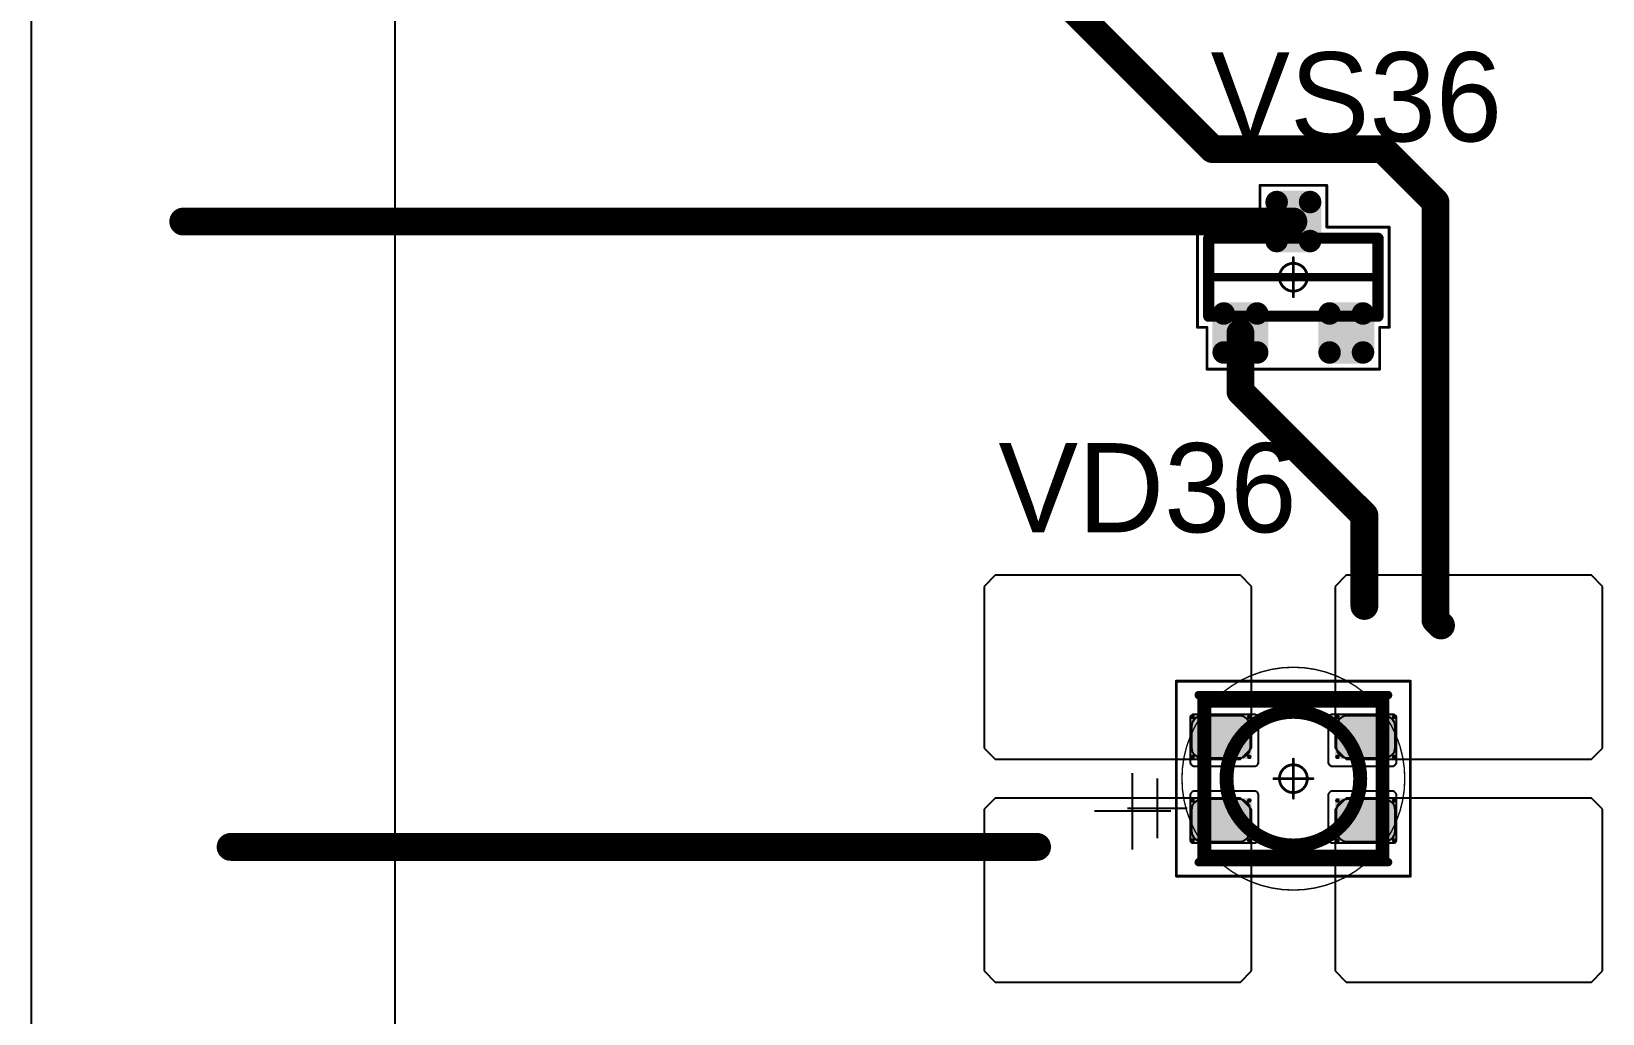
# Model space of a CAD drawing. Header units: millimetres. Extents: x 0 to 400, y 0 to 514.
# Drawn here: x 77.35 to 105.55, y 428.28 to 445.91 of the extents above; entities that cross this region are included whole.
import ezdxf

# ---------------------------------------------------------------- set-up
doc = ezdxf.new("R2010")
doc.units = ezdxf.units.MM
for name, color, linetype in [('Mechanical13', 56, 'Continuous'), ('Mechanical15', 56, 'Continuous'), ('Mechanical2', 216, 'Continuous'), ('TopLayer', 1, 'Continuous'), ('TopOverlay', 2, 'Continuous'), ('TopPaste', 8, 'Continuous'), ('TopSolder', 216, 'Continuous')]:
    doc.layers.add(name, color=color, linetype=linetype)

# ---------------------------------------------------------------- blocks, each defined once
blk = doc.blocks.new('SOT23_146')
at = {"layer": 'Mechanical13', "const_width": 0.2}
for points in [[(-0.7, 1.52), (0.7, 1.52)], [(-0.7, 1.52), (-0.7, -1.52)], [(0.7, 1.52), (0.7, -1.52)], [(-0.7, -1.52), (0.7, -1.52)]]:
    blk.add_lwpolyline(points, dxfattribs=at)
at = {"layer": 'Mechanical13', "const_width": 0.1}
for points in [[(-0.75, 1.52, 1), (-0.65, 1.52, 1)], [(-0.75, 1.52, 1), (-0.65, 1.52, 1)], [(0.65, 1.52, 1), (0.75, 1.52, 1)], [(0.65, 1.52, 1), (0.75, 1.52, 1)], [(-0.75, -1.52, 1), (-0.65, -1.52, 1)], [(-0.75, -1.52, 1), (-0.65, -1.52, 1)], [(0.65, -1.52, 1), (0.75, -1.52, 1)], [(0.65, -1.52, 1), (0.75, -1.52, 1)]]:
    blk.add_lwpolyline(points, format="xyb", close=True, dxfattribs=at)
at = {"layer": 'Mechanical15', "const_width": 0.05}
for points in [[(-0.9, 1.72), (-0.9, 1.55)], [(-0.9, 1.72), (0.9, 1.72)], [(0.9, 1.72), (0.9, 0.6)], [(-1.65, 1.55), (-1.65, -1.55)], [(-1.65, 1.55), (-0.9, 1.55)], [(0.9, 0.6), (1.65, 0.6)], [(1.65, 0.6), (1.65, -0.6)], [(0, 0.35), (0, -0.35)], [(-0.35, 0), (0.35, 0)], [(0.9, -0.6), (1.65, -0.6)], [(0.9, -0.6), (0.9, -1.72)], [(-1.65, -1.55), (-0.9, -1.55)], [(-0.9, -1.55), (-0.9, -1.72)], [(-0.9, -1.72), (0.9, -1.72)]]:
    blk.add_lwpolyline(points, dxfattribs=at)
at = {"layer": 'Mechanical15'}
for points, const_width in [([(-0.913, 1.72, 1), (-0.888, 1.72, 1)], 0.025), ([(-0.913, 1.72, 1), (-0.888, 1.72, 1)], 0.025), ([(0.888, 1.72, 1), (0.913, 1.72, 1)], 0.025), ([(0.888, 1.72, 1), (0.913, 1.72, 1)], 0.025), ([(-1.662, 1.55, 1), (-1.637, 1.55, 1)], 0.025), ([(-1.662, 1.55, 1), (-1.637, 1.55, 1)], 0.025), ([(-0.913, 1.55, 1), (-0.888, 1.55, 1)], 0.025), ([(-0.913, 1.55, 1), (-0.888, 1.55, 1)], 0.025), ([(0.888, 0.6, 1), (0.913, 0.6, 1)], 0.025), ([(0.888, 0.6, 1), (0.913, 0.6, 1)], 0.025), ([(1.637, 0.6, 1), (1.662, 0.6, 1)], 0.025), ([(1.637, 0.6, 1), (1.662, 0.6, 1)], 0.025), ([(-0.012, 0.35, 1), (0.012, 0.35, 1)], 0.025), ([(-0.362, 0, 1), (-0.337, 0, 1)], 0.025), ([(0.25, 0, 1), (-0.25, 0, 1)], 0.05), ([(-0.262, 0, 1), (-0.238, 0, 1)], 0.025), ([(0.238, 0, 1), (0.262, 0, 1)], 0.025), ([(0.337, 0, 1), (0.362, 0, 1)], 0.025), ([(-0.012, -0.35, 1), (0.012, -0.35, 1)], 0.025), ([(0.888, -0.6, 1), (0.913, -0.6, 1)], 0.025), ([(0.888, -0.6, 1), (0.913, -0.6, 1)], 0.025), ([(1.637, -0.6, 1), (1.662, -0.6, 1)], 0.025), ([(1.637, -0.6, 1), (1.662, -0.6, 1)], 0.025), ([(-1.662, -1.55, 1), (-1.637, -1.55, 1)], 0.025), ([(-1.662, -1.55, 1), (-1.637, -1.55, 1)], 0.025), ([(-0.913, -1.55, 1), (-0.888, -1.55, 1)], 0.025), ([(-0.913, -1.55, 1), (-0.888, -1.55, 1)], 0.025), ([(-0.913, -1.72, 1), (-0.888, -1.72, 1)], 0.025), ([(-0.913, -1.72, 1), (-0.888, -1.72, 1)], 0.025), ([(0.888, -1.72, 1), (0.913, -1.72, 1)], 0.025), ([(0.888, -1.72, 1), (0.913, -1.72, 1)], 0.025)]:
    blk.add_lwpolyline(points, format="xyb", close=True, dxfattribs=dict(at, const_width=const_width))
at = {"layer": 'TopLayer', "const_width": 0.1}
for points in [[(-1.4, 1.25, 1), (-1.3, 1.25, 1)], [(-0.7, 1.25, 1), (-0.6, 1.25, 1)], [(-1.4, 0.65, 1), (-1.3, 0.65, 1)], [(-0.7, 0.65, 1), (-0.6, 0.65, 1)], [(0.6, 0.3, 1), (0.7, 0.3, 1)], [(1.3, 0.3, 1), (1.4, 0.3, 1)], [(0.6, -0.3, 1), (0.7, -0.3, 1)], [(1.3, -0.3, 1), (1.4, -0.3, 1)], [(-1.4, -0.65, 1), (-1.3, -0.65, 1)], [(-0.7, -0.65, 1), (-0.6, -0.65, 1)], [(-1.4, -1.25, 1), (-1.3, -1.25, 1)], [(-0.7, -1.25, 1), (-0.6, -1.25, 1)]]:
    blk.add_lwpolyline(points, format="xyb", close=True, dxfattribs=at)
at = {"layer": 'TopLayer'}
for points in [[(-1.45, 1.25), (-1.45, 0.65), (-0.55, 1.25), (-0.55, 0.65)], [(-1.35, 1.35), (-1.35, 0.55), (-0.65, 1.35), (-0.65, 0.55)], [(0.55, 0.3), (0.55, -0.3), (1.45, 0.3), (1.45, -0.3)], [(0.65, 0.4), (0.65, -0.4), (1.35, 0.4), (1.35, -0.4)], [(-1.35, -0.55), (-1.35, -1.35), (-0.65, -0.55), (-0.65, -1.35)], [(-1.45, -0.65), (-1.45, -1.25), (-0.55, -0.65), (-0.55, -1.25)]]:
    blk.add_solid(points, dxfattribs=at)
at = {"layer": 'TopOverlay', "const_width": 0.15}
blk.add_lwpolyline([(0, 1.5), (0, -1.5)], dxfattribs=at)
at = {"layer": 'TopOverlay', "const_width": 0.075}
for points in [[(-0.038, 1.5, 1), (0.038, 1.5, 1)], [(-0.038, -1.5, 1), (0.038, -1.5, 1)]]:
    blk.add_lwpolyline(points, format="xyb", close=True, dxfattribs=at)
at = {"layer": 'TopPaste', "const_width": 0.075}
for points in [[(-1.387, 1.25, 1), (-1.313, 1.25, 1)], [(-0.687, 1.25, 1), (-0.613, 1.25, 1)], [(-1.387, 0.65, 1), (-1.313, 0.65, 1)], [(-0.687, 0.65, 1), (-0.613, 0.65, 1)], [(0.613, 0.3, 1), (0.687, 0.3, 1)], [(1.313, 0.3, 1), (1.387, 0.3, 1)], [(0.613, -0.3, 1), (0.687, -0.3, 1)], [(1.313, -0.3, 1), (1.387, -0.3, 1)], [(-1.387, -0.65, 1), (-1.313, -0.65, 1)], [(-0.687, -0.65, 1), (-0.613, -0.65, 1)], [(-1.387, -1.25, 1), (-1.313, -1.25, 1)], [(-0.687, -1.25, 1), (-0.613, -1.25, 1)]]:
    blk.add_lwpolyline(points, format="xyb", close=True, dxfattribs=at)
at = {"layer": 'TopPaste'}
for points in [[(-1.425, 1.25), (-1.425, 0.65), (-0.575, 1.25), (-0.575, 0.65)], [(-1.35, 1.325), (-1.35, 0.575), (-0.65, 1.325), (-0.65, 0.575)], [(0.575, 0.3), (0.575, -0.3), (1.425, 0.3), (1.425, -0.3)], [(0.65, 0.375), (0.65, -0.375), (1.35, 0.375), (1.35, -0.375)], [(-1.425, -0.65), (-1.425, -1.25), (-0.575, -0.65), (-0.575, -1.25)], [(-1.35, -0.575), (-1.35, -1.325), (-0.65, -0.575), (-0.65, -1.325)]]:
    blk.add_solid(points, dxfattribs=at)
at = {"layer": 'TopSolder', "const_width": 0.202}
for points in [[(-1.451, 1.25, 1), (-1.249, 1.25, 1)], [(-0.751, 1.25, 1), (-0.549, 1.25, 1)], [(-1.451, 0.65, 1), (-1.249, 0.65, 1)], [(-0.751, 0.65, 1), (-0.549, 0.65, 1)], [(0.549, 0.3, 1), (0.751, 0.3, 1)], [(1.249, 0.3, 1), (1.451, 0.3, 1)], [(0.549, -0.3, 1), (0.751, -0.3, 1)], [(1.249, -0.3, 1), (1.451, -0.3, 1)], [(-1.451, -0.65, 1), (-1.249, -0.65, 1)], [(-0.751, -0.65, 1), (-0.549, -0.65, 1)], [(-1.451, -1.25, 1), (-1.249, -1.25, 1)], [(-0.751, -1.25, 1), (-0.549, -1.25, 1)]]:
    blk.add_lwpolyline(points, format="xyb", close=True, dxfattribs=at)
at = {"layer": 'TopSolder'}
for points in [[(-1.35, 1.452), (-1.35, 0.448), (-0.65, 1.452), (-0.65, 0.448)], [(-1.552, 1.25), (-1.552, 0.65), (-0.448, 1.25), (-0.448, 0.65)], [(0.448, 0.3), (0.448, -0.3), (1.552, 0.3), (1.552, -0.3)], [(0.65, 0.502), (0.65, -0.502), (1.35, 0.502), (1.35, -0.502)], [(-1.35, -0.448), (-1.35, -1.452), (-0.65, -0.448), (-0.65, -1.452)], [(-1.552, -0.65), (-1.552, -1.25), (-0.448, -0.65), (-0.448, -1.25)]]:
    blk.add_solid(points, dxfattribs=at)
blk = doc.blocks.new('E65F_319')
at = {"layer": 'Mechanical13'}
for p, q in [((2.441, 1.071), (2.441, 0)), ((1.905, 0.536), (2.976, 0.536))]:
    blk.add_line(p, q, dxfattribs=at)
at = {"layer": 'Mechanical13', "const_width": 0.25}
for points in [[(-1.6, 1.4), (-1.6, -1.4)], [(1.6, 1.4), (-1.6, 1.4)], [(1.6, 1.4), (1.6, -1.4)], [(1.6, -1.4), (-1.6, -1.4)]]:
    blk.add_lwpolyline(points, dxfattribs=at)
at = {"layer": 'Mechanical13'}
for points, const_width in [([(-1.663, 1.4, 1), (-1.538, 1.4, 1)], 0.125), ([(-1.663, 1.4, 1), (-1.538, 1.4, 1)], 0.125), ([(1.537, 1.4, 1), (1.662, 1.4, 1)], 0.125), ([(1.537, 1.4, 1), (1.662, 1.4, 1)], 0.125), ([(1.2, 0, 1), (-1.2, 0, 1)], 0.25), ([(-1.263, 0, 1), (-1.138, 0, 1)], 0.125), ([(1.137, 0, 1), (1.262, 0, 1)], 0.125), ([(-1.663, -1.4, 1), (-1.538, -1.4, 1)], 0.125), ([(-1.663, -1.4, 1), (-1.538, -1.4, 1)], 0.125), ([(1.537, -1.4, 1), (1.662, -1.4, 1)], 0.125), ([(1.537, -1.4, 1), (1.662, -1.4, 1)], 0.125)]:
    blk.add_lwpolyline(points, format="xyb", close=True, dxfattribs=dict(at, const_width=const_width))
at = {"layer": 'Mechanical15', "const_width": 0.05}
for points in [[(2.1, 1.75), (-2.1, 1.75)], [(-2.1, 1.75), (-2.1, -1.75)], [(2.1, 1.75), (2.1, -1.75)], [(0, 0.35), (0, -0.35)], [(0, 0.35), (0, -0.35)], [(0.35, 0), (-0.35, 0)], [(0.35, 0), (-0.35, 0)], [(2.1, -1.75), (-2.1, -1.75)]]:
    blk.add_lwpolyline(points, dxfattribs=at)
at = {"layer": 'Mechanical15'}
for points, const_width in [([(-2.113, 1.75, 1), (-2.088, 1.75, 1)], 0.025), ([(-2.113, 1.75, 1), (-2.088, 1.75, 1)], 0.025), ([(2.087, 1.75, 1), (2.112, 1.75, 1)], 0.025), ([(2.087, 1.75, 1), (2.112, 1.75, 1)], 0.025), ([(-0.013, 0.35, 1), (0.012, 0.35, 1)], 0.025), ([(-0.013, 0.35, 1), (0.012, 0.35, 1)], 0.025), ([(-0.363, 0, 1), (-0.338, 0, 1)], 0.025), ([(-0.363, 0, 1), (-0.338, 0, 1)], 0.025), ([(0.25, 0, 1), (-0.25, 0, 1)], 0.05), ([(0.25, 0, 1), (-0.25, 0, 1)], 0.05), ([(-0.263, 0, 1), (-0.238, 0, 1)], 0.025), ([(-0.263, 0, 1), (-0.238, 0, 1)], 0.025), ([(0.237, 0, 1), (0.262, 0, 1)], 0.025), ([(0.237, 0, 1), (0.262, 0, 1)], 0.025), ([(0.337, 0, 1), (0.362, 0, 1)], 0.025), ([(0.337, 0, 1), (0.362, 0, 1)], 0.025), ([(-0.013, -0.35, 1), (0.012, -0.35, 1)], 0.025), ([(-0.013, -0.35, 1), (0.012, -0.35, 1)], 0.025), ([(-2.113, -1.75, 1), (-2.088, -1.75, 1)], 0.025), ([(-2.113, -1.75, 1), (-2.088, -1.75, 1)], 0.025), ([(2.087, -1.75, 1), (2.112, -1.75, 1)], 0.025), ([(2.087, -1.75, 1), (2.112, -1.75, 1)], 0.025)]:
    blk.add_lwpolyline(points, format="xyb", close=True, dxfattribs=dict(at, const_width=const_width))
at = {"layer": 'TopLayer'}
for p, q in [((-5.35, 3.65), (-5.55, 3.45)), ((-5.55, 3.45), (-5.55, 3.45)), ((-5.55, 3.45), (-5.55, 0.55)), ((-0.95, 3.65), (-5.35, 3.65)), ((-5.35, 3.65), (-5.35, 3.65)), ((-0.75, 3.45), (-0.95, 3.65)), ((-0.75, 0.55), (-0.75, 3.45)), ((0.95, 3.65), (0.75, 3.45)), ((0.75, 3.45), (0.75, 3.45)), ((0.75, 3.45), (0.75, 0.55)), ((5.35, 3.65), (0.95, 3.65)), ((0.95, 3.65), (0.95, 3.65)), ((5.55, 3.45), (5.35, 3.65)), ((5.55, 0.55), (5.55, 3.45)), ((-5.55, 0.55), (-5.35, 0.35)), ((-5.35, 0.35), (-0.95, 0.35)), ((-0.95, 0.35), (-0.75, 0.55)), ((0.75, 0.55), (0.95, 0.35)), ((0.95, 0.35), (5.35, 0.35)), ((5.35, 0.35), (5.55, 0.55)), ((-5.35, -0.35), (-5.55, -0.55)), ((-5.55, -0.55), (-5.55, -0.55)), ((-5.55, -0.55), (-5.55, -3.45)), ((-0.95, -0.35), (-5.35, -0.35)), ((-5.35, -0.35), (-5.35, -0.35)), ((-0.75, -0.55), (-0.95, -0.35)), ((-0.75, -3.45), (-0.75, -0.55)), ((0.95, -0.35), (0.75, -0.55)), ((0.75, -0.55), (0.75, -0.55)), ((0.75, -0.55), (0.75, -3.45)), ((5.35, -0.35), (0.95, -0.35)), ((0.95, -0.35), (0.95, -0.35)), ((5.55, -0.55), (5.35, -0.35)), ((5.55, -3.45), (5.55, -0.55)), ((-5.55, -3.45), (-5.35, -3.65)), ((-5.35, -3.65), (-0.95, -3.65)), ((-0.95, -3.65), (-0.75, -3.45)), ((0.75, -3.45), (0.95, -3.65)), ((0.95, -3.65), (5.35, -3.65)), ((5.35, -3.65), (5.55, -3.45))]:
    blk.add_line(p, q, dxfattribs=at)
at = {"layer": 'TopLayer', "const_width": 0.04}
for points in [[(-1.83, 1.11, 1), (-1.79, 1.11, 1)], [(-0.81, 1.11, 1), (-0.77, 1.11, 1)], [(0.77, 1.11, 1), (0.81, 1.11, 1)], [(1.79, 1.11, 1), (1.83, 1.11, 1)], [(-1.83, 0.39, 1), (-1.79, 0.39, 1)], [(-0.81, 0.39, 1), (-0.77, 0.39, 1)], [(0.77, 0.39, 1), (0.81, 0.39, 1)], [(1.79, 0.39, 1), (1.83, 0.39, 1)], [(-1.83, -0.39, 1), (-1.79, -0.39, 1)], [(-0.81, -0.39, 1), (-0.77, -0.39, 1)], [(0.77, -0.39, 1), (0.81, -0.39, 1)], [(1.79, -0.39, 1), (1.83, -0.39, 1)], [(-1.83, -1.11, 1), (-1.79, -1.11, 1)], [(-0.81, -1.11, 1), (-0.77, -1.11, 1)], [(0.77, -1.11, 1), (0.81, -1.11, 1)], [(1.79, -1.11, 1), (1.83, -1.11, 1)]]:
    blk.add_lwpolyline(points, format="xyb", close=True, dxfattribs=at)
at = {"layer": 'TopLayer'}
for points in [[(-1.81, 1.15), (-1.81, 0.35), (-0.79, 1.15), (-0.79, 0.35)], [(0.79, 1.15), (0.79, 0.35), (1.81, 1.15), (1.81, 0.35)], [(-1.85, 1.11), (-1.85, 0.39), (-0.75, 1.11), (-0.75, 0.39)], [(0.75, 1.11), (0.75, 0.39), (1.85, 1.11), (1.85, 0.39)], [(-1.85, -0.39), (-1.85, -1.11), (-0.75, -0.39), (-0.75, -1.11)], [(-1.81, -0.35), (-1.81, -1.15), (-0.79, -0.35), (-0.79, -1.15)], [(0.75, -0.39), (0.75, -1.11), (1.85, -0.39), (1.85, -1.11)], [(0.79, -0.35), (0.79, -1.15), (1.81, -0.35), (1.81, -1.15)]]:
    blk.add_solid(points, dxfattribs=at)
at = {"layer": 'TopOverlay'}
for p, q in [((2.886, 1.271), (2.886, -0.1)), ((2.2, 0.586), (3.571, 0.586))]:
    blk.add_line(p, q, dxfattribs=at)
at = {"layer": 'TopOverlay', "const_width": 0.15}
for points in [[(1.7, 1.5), (-1.7, 1.5)], [(1.7, -1.5), (-1.7, -1.5)]]:
    blk.add_lwpolyline(points, dxfattribs=at)
at = {"layer": 'TopOverlay', "const_width": 0.075}
for points in [[(-1.738, 1.5, 1), (-1.663, 1.5, 1)], [(1.662, 1.5, 1), (1.737, 1.5, 1)], [(-1.738, -1.5, 1), (-1.663, -1.5, 1)], [(1.662, -1.5, 1), (1.737, -1.5, 1)]]:
    blk.add_lwpolyline(points, format="xyb", close=True, dxfattribs=at)
at = {"layer": 'TopPaste'}
for p, q in [((-1.638, 1.129), (-1.711, 1.114)), ((-0.963, 1.129), (-1.638, 1.129)), ((-0.889, 1.114), (-0.963, 1.129)), ((0.962, 1.129), (0.889, 1.114)), ((1.637, 1.129), (0.962, 1.129)), ((1.711, 1.114), (1.637, 1.129)), ((-1.814, 1.011), (-1.829, 0.938)), ((-1.829, 0.938), (-1.829, 0.563)), ((-1.773, 1.073), (-1.814, 1.011)), ((-1.711, 1.114), (-1.773, 1.073)), ((-0.827, 1.073), (-0.889, 1.114)), ((-0.786, 1.011), (-0.827, 1.073)), ((-0.771, 0.938), (-0.786, 1.011)), ((-0.771, 0.563), (-0.771, 0.938)), ((0.786, 1.011), (0.771, 0.938)), ((0.771, 0.938), (0.771, 0.563)), ((0.827, 1.073), (0.786, 1.011)), ((0.889, 1.114), (0.827, 1.073)), ((1.773, 1.073), (1.711, 1.114)), ((1.814, 1.011), (1.773, 1.073)), ((1.829, 0.938), (1.814, 1.011)), ((1.829, 0.563), (1.829, 0.938)), ((-1.829, 0.563), (-1.814, 0.489)), ((-1.814, 0.489), (-1.773, 0.427)), ((-1.773, 0.427), (-1.711, 0.386)), ((-1.711, 0.386), (-1.638, 0.371)), ((-1.638, 0.371), (-0.963, 0.371)), ((-0.963, 0.371), (-0.889, 0.386)), ((-0.889, 0.386), (-0.827, 0.427)), ((-0.827, 0.427), (-0.786, 0.489)), ((-0.786, 0.489), (-0.771, 0.563)), ((0.771, 0.563), (0.786, 0.489)), ((0.786, 0.489), (0.827, 0.427)), ((0.827, 0.427), (0.889, 0.386)), ((0.889, 0.386), (0.962, 0.371)), ((0.962, 0.371), (1.637, 0.371)), ((1.637, 0.371), (1.711, 0.386)), ((1.711, 0.386), (1.773, 0.427)), ((1.773, 0.427), (1.814, 0.489)), ((1.814, 0.489), (1.829, 0.563)), ((-1.814, -0.489), (-1.829, -0.563)), ((-1.829, -0.563), (-1.829, -0.938)), ((-1.773, -0.427), (-1.814, -0.489)), ((-1.711, -0.386), (-1.773, -0.427)), ((-1.638, -0.371), (-1.711, -0.386)), ((-0.963, -0.371), (-1.638, -0.371)), ((-0.889, -0.386), (-0.963, -0.371)), ((-0.827, -0.427), (-0.889, -0.386)), ((-0.786, -0.489), (-0.827, -0.427)), ((-0.771, -0.563), (-0.786, -0.489)), ((-0.771, -0.938), (-0.771, -0.563)), ((0.786, -0.489), (0.771, -0.563)), ((0.771, -0.563), (0.771, -0.938)), ((0.827, -0.427), (0.786, -0.489)), ((0.889, -0.386), (0.827, -0.427)), ((0.962, -0.371), (0.889, -0.386)), ((1.637, -0.371), (0.962, -0.371)), ((1.711, -0.386), (1.637, -0.371)), ((1.773, -0.427), (1.711, -0.386)), ((1.814, -0.489), (1.773, -0.427)), ((1.829, -0.563), (1.814, -0.489)), ((1.829, -0.938), (1.829, -0.563)), ((-1.829, -0.938), (-1.814, -1.011)), ((-1.814, -1.011), (-1.773, -1.073)), ((-1.773, -1.073), (-1.711, -1.114)), ((-1.711, -1.114), (-1.638, -1.129)), ((-0.963, -1.129), (-0.889, -1.114)), ((-0.889, -1.114), (-0.827, -1.073)), ((-0.827, -1.073), (-0.786, -1.011)), ((-0.786, -1.011), (-0.771, -0.938)), ((0.771, -0.938), (0.786, -1.011)), ((0.786, -1.011), (0.827, -1.073)), ((0.827, -1.073), (0.889, -1.114)), ((0.889, -1.114), (0.962, -1.129)), ((1.637, -1.129), (1.711, -1.114)), ((1.711, -1.114), (1.773, -1.073)), ((1.773, -1.073), (1.814, -1.011)), ((1.814, -1.011), (1.829, -0.938)), ((-1.638, -1.129), (-0.963, -1.129)), ((0.962, -1.129), (1.637, -1.129))]:
    blk.add_line(p, q, dxfattribs=at)
at = {"layer": 'TopSolder'}
for p, q in [((-1.842, 1.129), (-1.85, 1.111)), ((-1.828, 1.143), (-1.842, 1.129)), ((-1.81, 1.151), (-1.828, 1.143)), ((-1.8, 1.151), (-1.81, 1.151)), ((-0.7, 1.151), (-1.8, 1.151)), ((-0.685, 1.151), (-0.7, 1.151)), ((-0.7, 1.151), (-0.7, 1.151)), ((-0.658, 1.139), (-0.685, 1.151)), ((-0.636, 1.118), (-0.658, 1.139)), ((0.657, 1.139), (0.636, 1.118)), ((0.685, 1.151), (0.657, 1.139)), ((0.7, 1.151), (0.685, 1.151)), ((1.8, 1.151), (0.7, 1.151)), ((1.81, 1.151), (1.8, 1.151)), ((1.8, 1.151), (1.8, 1.151)), ((1.828, 1.143), (1.81, 1.151)), ((1.842, 1.129), (1.828, 1.143)), ((1.85, 1.111), (1.842, 1.129)), ((-1.85, 1.111), (-1.85, 1.101)), ((-1.85, 1.101), (-1.85, 1.101)), ((-1.85, 1.101), (-1.85, 0.301)), ((-0.625, 1.09), (-0.636, 1.118)), ((-0.625, 1.076), (-0.625, 1.09)), ((-0.625, 0.301), (-0.625, 1.076)), ((0.636, 1.118), (0.625, 1.09)), ((0.625, 1.09), (0.625, 1.076)), ((0.625, 1.076), (0.625, 1.076)), ((0.625, 1.076), (0.625, 0.301)), ((1.85, 1.101), (1.85, 1.111)), ((1.85, 0.301), (1.85, 1.101)), ((-1.85, 0.301), (-1.85, 0.286)), ((-1.85, 0.286), (-1.839, 0.258)), ((-0.636, 0.258), (-0.625, 0.286)), ((-0.625, 0.286), (-0.625, 0.301)), ((-0.625, 0.301), (-0.625, 0.301)), ((0.625, 0.301), (0.625, 0.286)), ((0.625, 0.286), (0.636, 0.258)), ((1.839, 0.258), (1.85, 0.286)), ((1.85, 0.286), (1.85, 0.301)), ((1.85, 0.301), (1.85, 0.301)), ((-1.839, 0.258), (-1.818, 0.237)), ((-1.818, 0.237), (-1.79, 0.226)), ((-1.79, 0.226), (-1.775, 0.226)), ((-1.775, 0.226), (-1.775, 0.226)), ((-1.775, 0.226), (-0.7, 0.226)), ((-0.7, 0.226), (-0.685, 0.226)), ((-0.685, 0.226), (-0.658, 0.237)), ((-0.658, 0.237), (-0.636, 0.258)), ((0.636, 0.258), (0.657, 0.237)), ((0.657, 0.237), (0.685, 0.226)), ((0.685, 0.226), (0.7, 0.226)), ((0.7, 0.226), (0.7, 0.226)), ((0.7, 0.226), (1.775, 0.226)), ((1.775, 0.226), (1.79, 0.226)), ((1.79, 0.226), (1.817, 0.237)), ((1.817, 0.237), (1.839, 0.258)), ((-1.839, -0.257), (-1.85, -0.285)), ((-1.818, -0.236), (-1.839, -0.257)), ((-1.79, -0.224), (-1.818, -0.236)), ((-1.775, -0.224), (-1.79, -0.224)), ((-0.7, -0.224), (-1.775, -0.224)), ((-0.685, -0.224), (-0.7, -0.224)), ((-0.7, -0.224), (-0.7, -0.224)), ((-0.658, -0.236), (-0.685, -0.224)), ((-0.636, -0.257), (-0.658, -0.236)), ((-0.625, -0.285), (-0.636, -0.257)), ((0.636, -0.257), (0.625, -0.285)), ((0.657, -0.236), (0.636, -0.257)), ((0.685, -0.224), (0.657, -0.236)), ((0.7, -0.224), (0.685, -0.224)), ((1.775, -0.224), (0.7, -0.224)), ((1.79, -0.224), (1.775, -0.224)), ((1.775, -0.224), (1.775, -0.224)), ((1.817, -0.236), (1.79, -0.224)), ((1.839, -0.257), (1.817, -0.236)), ((1.85, -0.285), (1.839, -0.257)), ((-1.85, -0.285), (-1.85, -0.299)), ((-1.85, -0.299), (-1.85, -0.299)), ((-1.85, -0.299), (-1.85, -1.099)), ((-0.625, -0.299), (-0.625, -0.285)), ((-0.625, -1.074), (-0.625, -0.299)), ((0.625, -0.285), (0.625, -0.299)), ((0.625, -0.299), (0.625, -0.299)), ((0.625, -0.299), (0.625, -1.074)), ((1.85, -0.299), (1.85, -0.285)), ((1.85, -1.099), (1.85, -0.299)), ((-1.85, -1.099), (-1.85, -1.109)), ((-1.85, -1.109), (-1.842, -1.128)), ((-1.842, -1.128), (-1.828, -1.142)), ((-0.658, -1.138), (-0.636, -1.117)), ((-0.636, -1.117), (-0.625, -1.089)), ((-0.625, -1.089), (-0.625, -1.074)), ((-0.625, -1.074), (-0.625, -1.074)), ((0.625, -1.074), (0.625, -1.089)), ((0.625, -1.089), (0.636, -1.117)), ((0.636, -1.117), (0.657, -1.138)), ((1.828, -1.142), (1.842, -1.128)), ((1.842, -1.128), (1.85, -1.109)), ((1.85, -1.109), (1.85, -1.099)), ((1.85, -1.099), (1.85, -1.099)), ((-1.828, -1.142), (-1.81, -1.149)), ((-1.81, -1.149), (-1.8, -1.149)), ((-1.8, -1.149), (-0.7, -1.149)), ((-1.8, -1.149), (-1.8, -1.149)), ((-0.7, -1.149), (-0.685, -1.149)), ((-0.685, -1.149), (-0.658, -1.138)), ((0.657, -1.138), (0.685, -1.149)), ((0.685, -1.149), (0.7, -1.149)), ((0.7, -1.149), (1.8, -1.149)), ((0.7, -1.149), (0.7, -1.149)), ((1.8, -1.149), (1.81, -1.149)), ((1.81, -1.149), (1.828, -1.142))]:
    blk.add_line(p, q, dxfattribs=at)

msp = doc.modelspace()

# ---------------------------------------------------------------- linework, layer by layer
at = {"layer": 'Mechanical2'}
for points, const_width in [([(102, 432.5, 1), (98, 432.5, 1)], 0.0254), ([(100, 434.5, 1), (100, 434.5, 1)], 0.0005), ([(97.994, 432.5, 1), (98.006, 432.5, 1)], 0.0127), ([(98, 432.5, 1), (98, 432.5, 1)], 0.0005), ([(101.994, 432.5, 1), (102.006, 432.5, 1)], 0.0127), ([(102, 432.5, 1), (102, 432.5, 1)], 0.0005), ([(100, 430.5, 1), (100, 430.5, 1)], 0.0005)]:
    msp.add_lwpolyline(points, format="xyb", close=True, dxfattribs=dict(at, const_width=const_width))
at = {"layer": 'Mechanical2', "const_width": 0.001}
for points in [[(100, 430.5), (100, 434.5)], [(98, 432.5), (102, 432.5)]]:
    msp.add_lwpolyline(points, dxfattribs=at)
at = {"layer": 'TopLayer'}
for p, q in [((77.35, 97.9), (77.35, 454.85)), ((83.875, 451.95), (83.875, 235.376))]:
    msp.add_line(p, q, dxfattribs=at)
at = {"layer": 'TopLayer', "const_width": 0.5}
for points in [[(93.4, 448.95), (98.55, 443.8)], [(98.55, 443.8), (101.6, 443.8)], [(101.6, 443.8), (102.55, 442.85)], [(102.55, 435.35), (102.55, 442.85)], [(80.075, 442.5), (100, 442.5)], [(99.05, 439.45), (99.05, 440.5)], [(99.05, 439.45), (101.275, 437.225)], [(101.275, 435.6), (101.275, 437.225)], [(102.55, 435.35), (102.65, 435.25)], [(80.925, 431.275), (95.4, 431.275)]]:
    msp.add_lwpolyline(points, dxfattribs=at)
at = {"layer": 'TopLayer', "const_width": 0.25}
for points in [[(98.425, 443.8, 1), (98.675, 443.8, 1)], [(98.425, 443.8, 1), (98.675, 443.8, 1)], [(101.475, 443.8, 1), (101.725, 443.8, 1)], [(101.475, 443.8, 1), (101.725, 443.8, 1)], [(102.425, 442.85, 1), (102.675, 442.85, 1)], [(102.425, 442.85, 1), (102.675, 442.85, 1)], [(79.95, 442.5, 1), (80.2, 442.5, 1)], [(99.875, 442.5, 1), (100.125, 442.5, 1)], [(98.925, 440.5, 1), (99.175, 440.5, 1)], [(98.925, 439.45, 1), (99.175, 439.45, 1)], [(98.925, 439.45, 1), (99.175, 439.45, 1)], [(101.15, 437.225, 1), (101.4, 437.225, 1)], [(101.15, 437.225, 1), (101.4, 437.225, 1)], [(101.15, 435.6, 1), (101.4, 435.6, 1)], [(102.425, 435.35, 1), (102.675, 435.35, 1)], [(102.425, 435.35, 1), (102.675, 435.35, 1)], [(102.525, 435.25, 1), (102.775, 435.25, 1)], [(80.8, 431.275, 1), (81.05, 431.275, 1)], [(95.275, 431.275, 1), (95.525, 431.275, 1)]]:
    msp.add_lwpolyline(points, format="xyb", close=True, dxfattribs=at)

# ---------------------------------------------------------------- block references
for name, p, rotation in [('SOT23_146', (100, 441.5), 90), ('E65F_319', (100, 432.5), 180)]:
    msp.add_blockref(name, p, dxfattribs=dict(rotation=rotation))

# ---------------------------------------------------------------- texts
at = {"layer": 'TopOverlay'}
for s, p in [('VS36', (98.513, 443.939)), ('VD36', (94.708, 436.923))]:
    msp.add_text(s, height=1.6, dxfattribs=at).set_placement(p)

doc.saveas('drawing.dxf')
